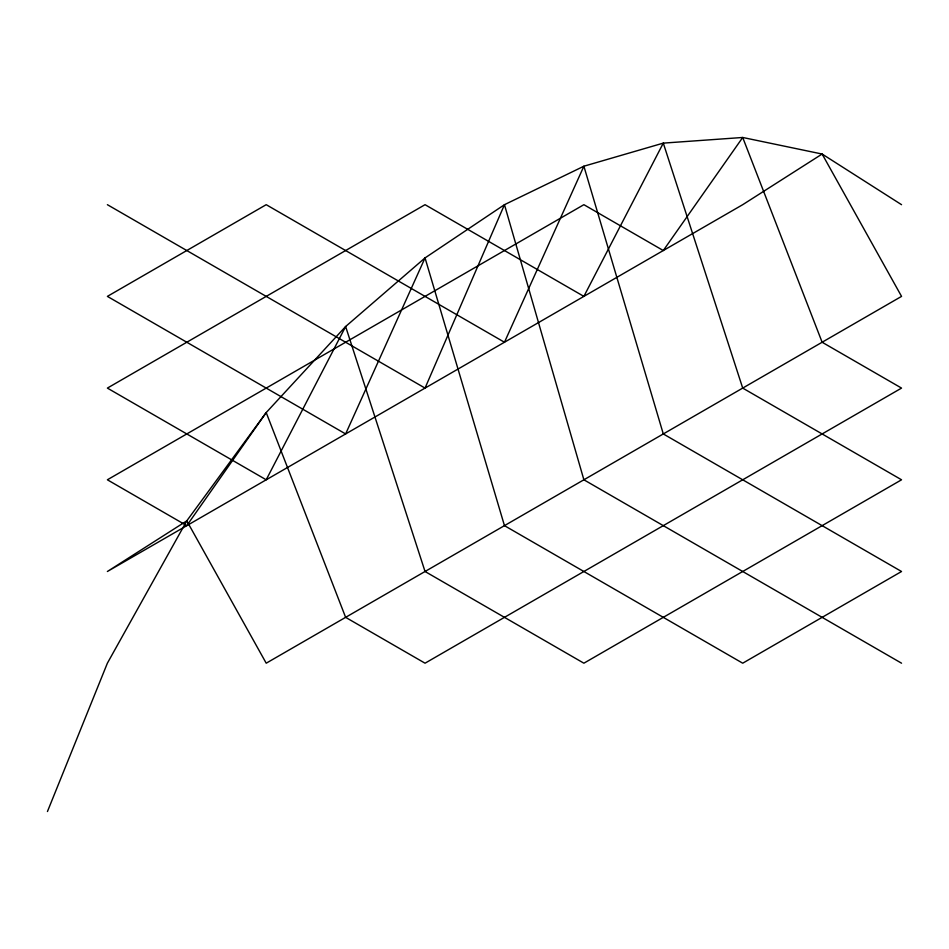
<?xml version="1.0" encoding="UTF-8"?>
<svg xmlns="http://www.w3.org/2000/svg" width="949" height="949" viewBox="0 0 949 949"><rect width="100%" height="100%" fill="white"/><g stroke="black" fill="none" stroke-linecap="round" stroke-linejoin="round"><path stroke-width="1.42" d="M47.45 811.525L107.379 663.197L186.787 520.847L266.206 412.578L345.626 326.527L425.045 257.914L504.465 204.687L583.884 166.217L663.292 143.121L742.711 137.475L822.131 154.035L901.55 204.687M107.379 204.687L425.045 388.094L504.465 204.687L583.884 479.791L901.55 663.197M425.045 257.914L345.626 433.942L107.379 296.385L266.206 204.687L504.465 342.245L583.884 166.217L663.292 433.942L901.55 571.5L742.711 663.197L504.465 525.651L425.045 257.914M345.626 326.527L266.206 479.791L107.379 388.094L425.045 204.687L583.884 296.385L663.292 143.121L742.711 388.094L901.55 479.791L583.884 663.197L425.045 571.5L345.626 326.527M266.206 412.578L186.787 525.651L107.379 479.791L583.884 204.687L663.292 250.536L742.711 137.475L822.131 342.245L901.55 388.094L425.045 663.197L345.626 617.348L266.206 412.578M186.787 520.847L107.379 571.5L742.711 204.687L822.131 154.035L901.55 296.385L266.206 663.197L186.787 520.847"/></g></svg>
